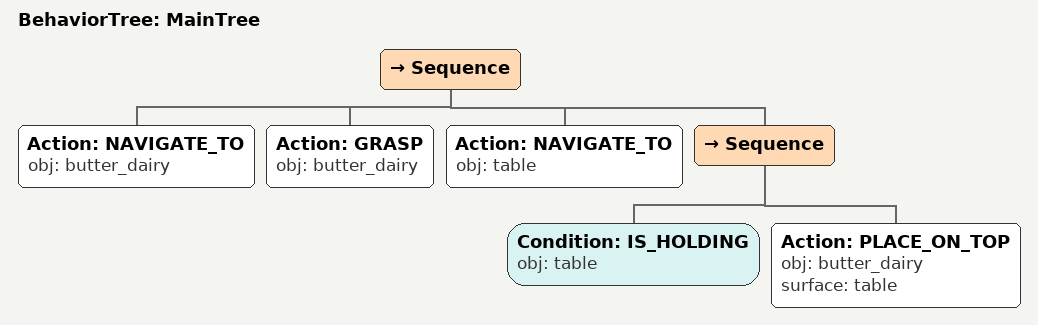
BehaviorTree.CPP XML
<root main_tree_to_execute="MainTree">
  <BehaviorTree ID="MainTree">
    <Sequence>
      <!-- Navigate to butter_dairy -->
      <Action ID="NAVIGATE_TO" obj="butter_dairy" />
      <!-- Grasp butter_dairy -->
      <Action ID="GRASP" obj="butter_dairy" />
      <!-- Navigate to table -->
      <Action ID="NAVIGATE_TO" obj="table" />
      <Sequence>
        <!-- Check table is holding before PLACE_ON_TOP -->
        <Condition ID="IS_HOLDING" obj="table" />
        <!-- Place on table -->
        <Action ID="PLACE_ON_TOP" obj="butter_dairy" surface="table" />
      </Sequence>
    </Sequence>
  </BehaviorTree>
</root>
